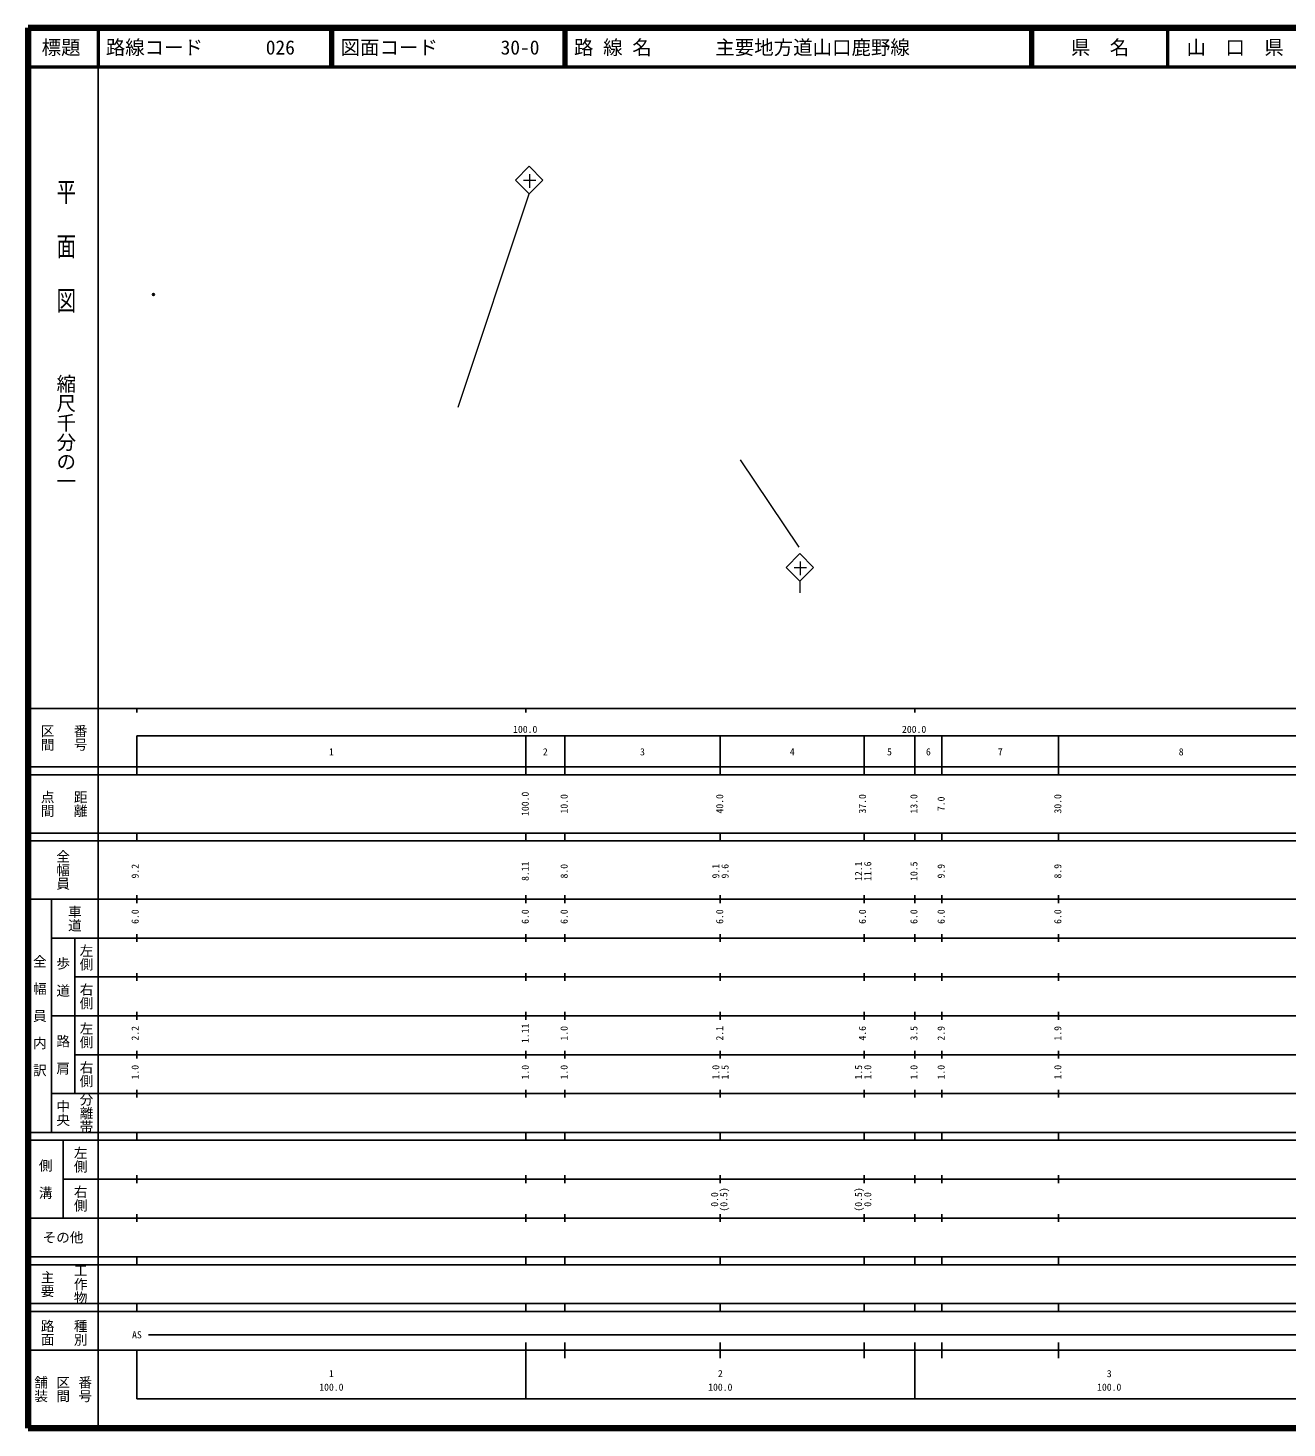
# Model space of a CAD drawing. Units: millimetres on the paper, with parts at other scales. Extents: x 40 to 680, y 20 to 380.
# Drawn here: x 40 to 363.7, y 20 to 380 of the extents above; entities that cross this region are included whole.
import ezdxf
from ezdxf.enums import TextEntityAlignment as Align

# ---------------------------------------------------------------- set-up
doc = ezdxf.new("R2010")
doc.units = ezdxf.units.MM
doc.header["$PDMODE"] = 32
doc.header["$PDSIZE"] = 0.5
doc.layers.add('M-OTRS', color=6, linetype='Continuous')
doc.layers.add('M-TTL-TXT', color=7, linetype='Continuous')
for name, color, linetype, lineweight in [('M-STR-STRC', 7, 'Continuous', 13), ('M-TTL', 2, 'Continuous', 140), ('M-TTL-BAND', 7, 'Continuous', 25), ('M-TTL-LINE', 7, 'Continuous', 50)]:
    doc.layers.add(name, color=color, linetype=linetype, lineweight=lineweight)
doc.styles.add('@ＭＳ ゴシック', font='')
doc.styles.add('ＭＳ ゴシック', font='')
doc.styles.get('@ＭＳ ゴシック').set_extended_font_data('@MS Gothic')
doc.styles.get('ＭＳ ゴシック').set_extended_font_data('MS Gothic')

msp = doc.modelspace()

# ---------------------------------------------------------------- linework, layer by layer
at = {"layer": 'M-OTRS'}
msp.add_point((72.257, 311.468), dxfattribs=at)
at = {"layer": 'M-STR-STRC'}
for p, q in [((165.331, 340.906), (168.866, 344.442)), ((168.866, 344.442), (172.402, 340.906)), ((168.909, 342.456), (168.909, 338.909)), ((168.866, 337.37), (165.331, 340.906)), ((167.431, 340.913), (170.584, 340.913)), ((172.402, 340.906), (168.866, 337.37)), ((150.631, 282.53), (168.866, 337.37)), ((223.151, 268.943), (238.163, 246.481)), ((234.918, 241.296), (238.454, 244.832)), ((238.454, 244.832), (241.989, 241.296)), ((238.454, 237.761), (234.918, 241.296)), ((237.019, 241.303), (240.172, 241.303)), ((241.989, 241.296), (238.454, 237.761)), ((238.497, 242.847), (238.497, 239.299)), ((238.454, 237.761), (238.454, 234.761))]:
    msp.add_line(p, q, dxfattribs=at)
at = {"layer": 'M-TTL'}
for p, q in [((40, 380), (40, 20)), ((680, 380), (40, 380)), ((40, 20), (680, 20))]:
    msp.add_line(p, q, dxfattribs=at)
at = {"layer": 'M-TTL-BAND'}
for p, q in [((58, 370), (58, 20)), ((40, 205), (579, 205)), ((68, 205), (68, 204)), ((168, 205), (168, 204)), ((268, 205), (268, 204)), ((68, 198), (579, 198)), ((68, 198), (68, 188)), ((168, 188), (168, 198)), ((178, 188), (178, 198)), ((218, 188), (218, 198)), ((255, 188), (255, 198)), ((268, 188), (268, 198)), ((275, 188), (275, 198)), ((305, 188), (305, 198)), ((40, 190), (579, 190)), ((40, 188), (579, 188)), ((40, 173), (579, 173)), ((68, 171), (68, 173)), ((168, 171), (168, 173)), ((178, 171), (178, 173)), ((218, 171), (218, 173)), ((255, 171), (255, 173)), ((268, 171), (268, 173)), ((275, 171), (275, 173)), ((305, 171), (305, 173)), ((40, 171), (579, 171)), ((40, 156), (579, 156)), ((46, 96), (46, 156)), ((68, 155), (68, 157)), ((168, 155), (168, 157)), ((178, 155), (178, 157)), ((218, 155), (218, 157)), ((255, 155), (255, 157)), ((268, 155), (268, 157)), ((275, 155), (275, 157)), ((305, 155), (305, 157)), ((46, 146), (579, 146)), ((52, 146), (52, 106)), ((68, 145), (68, 147)), ((168, 145), (168, 147)), ((178, 145), (178, 147)), ((218, 145), (218, 147)), ((255, 145), (255, 147)), ((268, 145), (268, 147)), ((275, 145), (275, 147)), ((305, 145), (305, 147)), ((68, 135), (68, 137)), ((168, 135), (168, 137)), ((178, 135), (178, 137)), ((218, 135), (218, 137)), ((255, 135), (255, 137)), ((268, 135), (268, 137)), ((275, 135), (275, 137)), ((305, 135), (305, 137)), ((52, 136), (579, 136)), ((46, 126), (579, 126)), ((68, 125), (68, 127)), ((168, 125), (168, 127)), ((178, 125), (178, 127)), ((218, 125), (218, 127)), ((255, 125), (255, 127)), ((268, 125), (268, 127)), ((275, 125), (275, 127)), ((305, 125), (305, 127)), ((52, 116), (579, 116)), ((68, 115), (68, 117)), ((168, 115), (168, 117)), ((178, 115), (178, 117)), ((218, 115), (218, 117)), ((255, 115), (255, 117)), ((268, 115), (268, 117)), ((275, 115), (275, 117)), ((305, 115), (305, 117)), ((46, 106), (579, 106)), ((68, 105), (68, 107)), ((168, 105), (168, 107)), ((178, 105), (178, 107)), ((218, 105), (218, 107)), ((255, 105), (255, 107)), ((268, 105), (268, 107)), ((275, 105), (275, 107)), ((305, 105), (305, 107)), ((40, 96), (579, 96)), ((40, 94), (579, 94)), ((49, 94), (49, 74)), ((68, 94), (68, 96)), ((168, 94), (168, 96)), ((178, 94), (178, 96)), ((218, 94), (218, 96)), ((255, 94), (255, 96)), ((268, 94), (268, 96)), ((275, 94), (275, 96)), ((305, 94), (305, 96)), ((49, 84), (579, 84)), ((68, 83), (68, 85)), ((168, 83), (168, 85)), ((178, 83), (178, 85)), ((218, 83), (218, 85)), ((255, 83), (255, 85)), ((268, 83), (268, 85)), ((275, 83), (275, 85)), ((305, 83), (305, 85)), ((40, 74), (579, 74)), ((68, 73), (68, 75)), ((168, 73), (168, 75)), ((178, 73), (178, 75)), ((218, 73), (218, 75)), ((255, 73), (255, 75)), ((268, 73), (268, 75)), ((275, 73), (275, 75)), ((305, 73), (305, 75)), ((40, 64), (579, 64)), ((40, 62), (579, 62)), ((68, 62), (68, 64)), ((168, 62), (168, 64)), ((178, 62), (178, 64)), ((218, 62), (218, 64)), ((255, 62), (255, 64)), ((268, 62), (268, 64)), ((275, 62), (275, 64)), ((305, 62), (305, 64)), ((40, 52), (579, 52)), ((68, 50), (68, 52)), ((168, 50), (168, 52)), ((178, 50), (178, 52)), ((218, 50), (218, 52)), ((255, 50), (255, 52)), ((268, 50), (268, 52)), ((275, 50), (275, 52)), ((305, 50), (305, 52)), ((40, 50), (579, 50)), ((71, 44), (565, 44)), ((40, 40), (579, 40)), ((68, 40), (68, 27.5)), ((168, 27.5), (168, 42)), ((178, 38), (178, 42)), ((218, 38), (218, 42)), ((255, 38), (255, 42)), ((268, 27.5), (268, 42)), ((275, 38), (275, 42)), ((305, 38), (305, 42)), ((68, 27.5), (579, 27.5))]:
    msp.add_line(p, q, dxfattribs=at)
at = {"layer": 'M-TTL-LINE'}
for p, q in [((58, 380), (58, 370)), ((117.75, 380), (117.75, 370)), ((118.25, 380), (118.25, 370)), ((177.75, 380), (177.75, 370)), ((178.25, 380), (178.25, 370)), ((297.75, 380), (297.75, 370)), ((298.25, 380), (298.25, 370)), ((333, 380), (333, 370)), ((40, 370), (680, 370))]:
    msp.add_line(p, q, dxfattribs=at)

# ---------------------------------------------------------------- texts
at = {"layer": 'M-TTL-BAND', "style": '@ＭＳ ゴシック', "width": 1.4}
msp.add_text('平  面  図', height=3.666, rotation=270, dxfattribs=at).set_placement((49.777, 306.475), align=Align.MIDDLE_RIGHT)
at = {"layer": 'M-TTL-BAND', "style": '@ＭＳ ゴシック'}
msp.add_text('縮尺千分の一', height=3.666, rotation=270, dxfattribs=at).set_placement((49.777, 261.03), align=Align.MIDDLE_RIGHT)
for s, p in [('区間', (45, 197.5)), ('番号', (53.5, 197.5)), ('点間', (45, 180.5)), ('距離', (53.5, 180.5)), ('全幅員', (49, 163.5)), ('車道', (52, 151)), ('左側', (55, 141)), ('全\u3000幅\u3000員\u3000内\u3000訳', (43, 126)), ('歩\u3000道', (49, 136)), ('右側', (55, 131)), ('左側', (55, 121)), ('路\u3000肩', (49, 116)), ('右側', (55, 111)), ('分離帯', (55, 101)), ('中央', (49, 101)), ('左側', (53.5, 89)), ('側\u3000溝', (44.5, 84)), ('右側', (53.5, 79)), ('工作物', (53.5, 57)), ('主要', (45, 57)), ('路面', (45, 44.5)), ('種別', (53.5, 44.5)), ('舗装', (43.333, 30)), ('区間', (49, 30)), ('番号', (54.667, 30))]:
    msp.add_text(s, height=2.566, rotation=270, dxfattribs=at).set_placement(p, align=Align.MIDDLE_CENTER)
at = {"layer": 'M-TTL-BAND', "style": 'ＭＳ ゴシック'}
for s, p in [('100.0', (167.844, 198.195)), ('200.0', (267.844, 198.195)), ('1', (118, 192.405)), ('2', (173, 192.405)), ('3', (198, 192.405)), ('4', (236.5, 192.405)), ('5', (261.5, 192.405)), ('6', (271.5, 192.405)), ('7', (290, 192.405)), ('8', (336.5, 192.405)), ('AS', (68, 42.5)), ('1', (118, 32.523)), ('2', (218, 32.523)), ('3', (318, 32.523)), ('100.0', (118, 29.033)), ('100.0', (218, 29.033)), ('100.0', (318, 29.033))]:
    msp.add_text(s, height=1.833, dxfattribs=at).set_placement(p, align=Align.BOTTOM_CENTER)
for s, p in [('100.0', (169.302, 180.5)), ('10.0', (179.302, 180.5)), ('40.0', (219.302, 180.5)), ('37.0', (256, 180.5)), ('13.0', (269.242, 180.5)), ('7.0', (276.242, 180.5)), ('30.0', (306.242, 180.5)), ('9.2', (69, 163.174)), ('8.11', (169.302, 163.174)), ('8.0', (179.302, 163.174)), ('9.1', (218.302, 163.174)), ('9.6', (220.672, 163.174)), ('12.1', (255, 163.174)), ('11.6', (257.37, 163.174)), ('10.5', (269.242, 163.174)), ('9.9', (276.242, 163.174)), ('8.9', (306.242, 163.174)), ('6.0', (69, 151.5)), ('6.0', (169.302, 151.5)), ('6.0', (179.302, 151.5)), ('6.0', (219.302, 151.5)), ('6.0', (256, 151.5)), ('6.0', (269.242, 151.5)), ('6.0', (276.242, 151.5)), ('6.0', (306.242, 151.5)), ('2.2', (69, 121.5)), ('1.11', (169.302, 121.5)), ('1.0', (179.302, 121.5)), ('2.1', (219.302, 121.5)), ('4.6', (256, 121.5)), ('3.5', (269.242, 121.5)), ('2.9', (276.242, 121.5)), ('1.9', (306.242, 121.5)), ('1.0', (69, 111.5)), ('1.0', (169.302, 111.5)), ('1.0', (179.302, 111.5)), ('1.0', (218.302, 111.5)), ('1.5', (220.672, 111.5)), ('1.5', (255, 111.5)), ('1.0', (257.37, 111.5)), ('1.0', (269.242, 111.5)), ('1.0', (276.242, 111.5)), ('1.0', (306.242, 111.5)), ('0.0', (218, 78.764)), ('(0.5)', (220.37, 78.764)), ('(0.5)', (255, 78.764)), ('0.0', (257.37, 78.764))]:
    msp.add_text(s, height=1.833, rotation=90, dxfattribs=at).set_placement(p, align=Align.BOTTOM_CENTER)
msp.add_text('その他', height=2.566, dxfattribs=at).set_placement((49, 69), align=Align.MIDDLE_CENTER)
at = {"layer": 'M-TTL-TXT', "style": 'ＭＳ ゴシック'}
for s, p in [('標題', (48.5, 375)), ('県\u3000名', (315.625, 375)), ('山\u3000口\u3000県', (350.375, 375))]:
    msp.add_text(s, height=3.666, dxfattribs=at).set_placement(p, align=Align.MIDDLE_CENTER)
for s, p in [('路線コード', (60, 375)), ('026', (101.142, 375)), ('図面コード', (120.38, 375)), ('30-0', (161.521, 375)), ('路 線 名', (180.38, 375)), ('主要地方道山口鹿野線', (216.734, 375))]:
    msp.add_text(s, height=3.666, dxfattribs=at).set_placement(p, align=Align.MIDDLE_LEFT)

doc.saveas('drawing.dxf')
